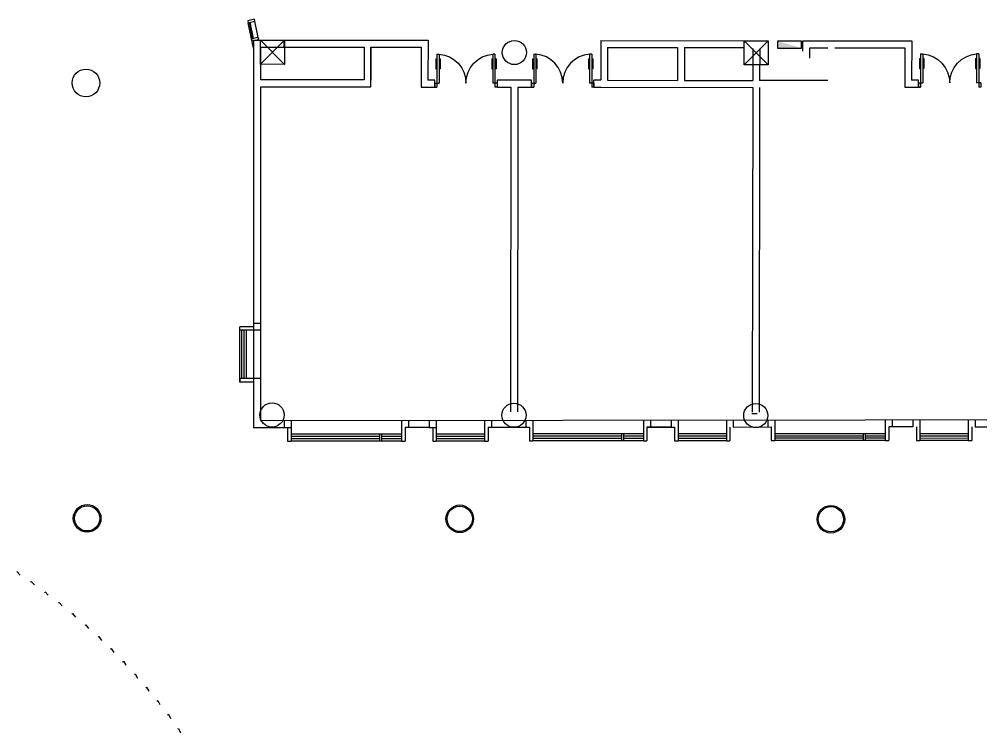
# Model space of a CAD drawing. Header units: millimetres. Extents: x -162945 to 7560, y -3558 to 130718.
# Drawn here: x -115377 to -87547, y 19684 to 40340 of the extents above; entities that cross this region are included whole.
import ezdxf

# ---------------------------------------------------------------- set-up
doc = ezdxf.new("R2010")
doc.units = ezdxf.units.MM
doc.header["$LTSCALE"] = 5
for name, color, linetype in [('A—\\M+5C3C5\\M+5B4B0', 135, 'Continuous'), ('A—\\M+5C7BD\\M+5CCE5', 7, 'Continuous'), ('E-COLS-F3$0$0S-COLS-LINE', 4, 'Continuous'), ('E1-RI-3F$0$A-GLAZ', 6, 'Continuous'), ('E1-RI-3F$0$A-WALL', 7, 'Continuous')]:
    doc.layers.add(name, color=color, linetype=linetype)

msp = doc.modelspace()

# ---------------------------------------------------------------- linework, layer by layer
for p, q in [((-103287, 39333), (-103287, 38373)), ((-103287, 39333), (-103227, 39333)), ((-103227, 39333), (-103227, 38493)), ((-101667, 39333), (-101667, 38493)), ((-101607, 39333), (-101667, 39333)), ((-101607, 39333), (-101607, 38373)), ((-100487, 39333), (-100487, 38373)), ((-100487, 39333), (-100427, 39333)), ((-100427, 39333), (-100427, 38493)), ((-98867, 39333), (-98867, 38493)), ((-98807, 39333), (-98867, 39333)), ((-98807, 39333), (-98807, 38373)), ((-89287, 39336), (-89287, 38376)), ((-89287, 39336), (-89227, 39336)), ((-89227, 39336), (-89227, 38496)), ((-87667, 39336), (-87667, 38496)), ((-87607, 39336), (-87667, 39336)), ((-87607, 39336), (-87607, 38376)), ((-103317, 39198), (-103317, 38908)), ((-103317, 39198), (-103287, 39198)), ((-103197, 39198), (-103227, 39198)), ((-103197, 39198), (-103197, 38908)), ((-101697, 39198), (-101697, 38908)), ((-101697, 39198), (-101667, 39198)), ((-101577, 39198), (-101607, 39198)), ((-101577, 39198), (-101577, 38908)), ((-100517, 39198), (-100517, 38908)), ((-100517, 39198), (-100487, 39198)), ((-100397, 39198), (-100427, 39198)), ((-100397, 39198), (-100397, 38908)), ((-98897, 39198), (-98897, 38908)), ((-98897, 39198), (-98867, 39198)), ((-98777, 39198), (-98807, 39198)), ((-98777, 39198), (-98777, 38908)), ((-89317, 39201), (-89317, 38910)), ((-89317, 39201), (-89287, 39201)), ((-89197, 39201), (-89227, 39201)), ((-89197, 39201), (-89197, 38910)), ((-87697, 39201), (-87697, 38910)), ((-87697, 39201), (-87667, 39201)), ((-87577, 39201), (-87607, 39201)), ((-87577, 39201), (-87577, 38910)), ((-103317, 38908), (-103287, 38908)), ((-103197, 38908), (-103227, 38908)), ((-101697, 38908), (-101667, 38908)), ((-101577, 38908), (-101607, 38908)), ((-100517, 38908), (-100487, 38908)), ((-100397, 38908), (-100427, 38908)), ((-98897, 38908), (-98867, 38908)), ((-98777, 38908), (-98807, 38908)), ((-89317, 38910), (-89287, 38910)), ((-89197, 38910), (-89227, 38910)), ((-87697, 38910), (-87667, 38910)), ((-87577, 38910), (-87607, 38910)), ((-103347, 38493), (-103347, 38373)), ((-103347, 38493), (-103227, 38493)), ((-101547, 38493), (-101667, 38493)), ((-101547, 38493), (-101547, 38373)), ((-100547, 38493), (-100427, 38493)), ((-100547, 38493), (-100547, 38373)), ((-98747, 38493), (-98867, 38493)), ((-98747, 38493), (-98747, 38373)), ((-89347, 38496), (-89347, 38376)), ((-89347, 38496), (-89227, 38496)), ((-87547, 38496), (-87667, 38496)), ((-87547, 38496), (-87547, 38376)), ((-103347, 38373), (-103287, 38373)), ((-101547, 38373), (-101607, 38373)), ((-100547, 38373), (-100487, 38373)), ((-98747, 38373), (-98807, 38373)), ((-89347, 38376), (-89287, 38376)), ((-87547, 38376), (-87607, 38376))]:
    msp.add_line(p, q)
at = {"extrusion": (0, 0, -1)}
msp.add_lwpolyline([(92734, 39505), (92734, 39705), (93434, 39706), (93434, 39506)], close=True, dxfattribs=at)
for centre, start, end in [((103287, 38493), 94.096, 180), ((101607, 38493), 0, 85.904), ((89287, 38496), 94.096, 180), ((87607, 38496), 0, 85.904)]:
    msp.add_arc(centre, 840, start, end, dxfattribs=at)
for centre, start, end in [((-100487, 38493), 0, 85.904), ((-98807, 38493), 94.096, 180)]:
    msp.add_arc(centre, 840, start, end)
msp.add_solid([(92734, 39505), (92734, 39505), (93434, 39506), (93434, 39706)], dxfattribs=at)
at = {"layer": 'A—\\M+5C3C5\\M+5B4B0', "extrusion": (0, 0, -1)}
for p, q in [((-108569, 40340), (-108764, 40298)), ((-108764, 40298), (-108752, 40240)), ((-108752, 40240), (-108556, 40281)), ((-108556, 40281), (-108569, 40340)), ((-108457, 39812), (-108653, 39771)), ((-108445, 39753), (-108457, 39812)), ((-108653, 39771), (-108640, 39712)), ((-108640, 39712), (-108445, 39753))]:
    msp.add_line(p, q, dxfattribs=at)
at = {"layer": 'A—\\M+5C3C5\\M+5B4B0'}
for p, q in [((-108653, 39771), (-108752, 40240)), ((-108722, 40246), (-108623, 39777)), ((-108598, 39782), (-108697, 40251)), ((-108457, 39812), (-108556, 40281)), ((-108441, 39735), (-108457, 39812)), ((-108596, 39504), (-108653, 39771)), ((-108997, 29835), (-108997, 31335)), ((-108930, 29935), (-108930, 31335)), ((-108864, 29935), (-108864, 31335)), ((-108797, 29935), (-108797, 31335)), ((-104309, 28326), (-107509, 28326)), ((-104949, 28260), (-107509, 28260)), ((-104949, 28193), (-107509, 28193)), ((-104309, 28126), (-107509, 28126)), ((-104949, 28326), (-104949, 28126)), ((-104889, 28326), (-104889, 28126)), ((-104309, 28260), (-104889, 28260)), ((-104309, 28193), (-104889, 28193)), ((-101907, 28326), (-103309, 28325)), ((-101907, 28260), (-103309, 28258)), ((-101907, 28193), (-103309, 28191)), ((-101907, 28126), (-103309, 28125)), ((-97310, 28334), (-100510, 28334)), ((-97950, 28268), (-100510, 28268)), ((-97950, 28201), (-100510, 28201)), ((-97310, 28134), (-100510, 28134)), ((-97950, 28334), (-97950, 28134)), ((-97890, 28334), (-97890, 28134)), ((-97310, 28268), (-97890, 28268)), ((-97310, 28201), (-97890, 28201)), ((-94908, 28334), (-96310, 28333)), ((-94908, 28267), (-96310, 28266)), ((-94908, 28201), (-96310, 28199)), ((-94908, 28134), (-96310, 28133)), ((-90310, 28342), (-93510, 28342)), ((-90950, 28275), (-93510, 28275)), ((-90950, 28209), (-93510, 28209)), ((-90310, 28142), (-93510, 28142)), ((-90950, 28342), (-90950, 28142)), ((-90890, 28342), (-90890, 28142)), ((-90310, 28275), (-90890, 28275)), ((-90310, 28209), (-90890, 28209)), ((-87908, 28342), (-89310, 28340)), ((-87908, 28275), (-89310, 28274)), ((-87908, 28209), (-89310, 28207)), ((-87908, 28142), (-89310, 28140))]:
    msp.add_line(p, q, dxfattribs=at)
at = {"layer": 'A—\\M+5C7BD\\M+5CCE5'}
for p, q in [((-108597, 39735), (-103546, 39729)), ((-108597, 39735), (-108597, 28519)), ((-108397, 39535), (-105396, 39531)), ((-108397, 39535), (-108397, 38585)), ((-107721, 39709), (-107721, 39509)), ((-105396, 39531), (-105397, 38581)), ((-105198, 38381), (-105196, 39531)), ((-105196, 39531), (-103747, 39529)), ((-103747, 39529), (-103748, 38373)), ((-103546, 39729), (-103548, 38573)), ((-98546, 39723), (-98547, 38573)), ((-98546, 39723), (-93696, 39717)), ((-98346, 39523), (-98347, 38573)), ((-98346, 39523), (-96321, 39520)), ((-96321, 39520), (-96322, 38570)), ((-96121, 39520), (-96122, 38570)), ((-96121, 39520), (-94396, 39518)), ((-94046, 39718), (-93696, 39717)), ((-92696, 39716), (-89546, 39712)), ((-92696, 39416), (-92696, 39716)), ((-89546, 39712), (-89547, 38576)), ((-105196, 39505), (-105197, 38580)), ((-94146, 39493), (-94147, 38568)), ((-93946, 39492), (-93947, 38567)), ((-92496, 39516), (-91971, 39515)), ((-92496, 39216), (-92496, 39516)), ((-91771, 39515), (-89746, 39512)), ((-89746, 39512), (-89748, 38376)), ((-105397, 38581), (-108397, 38585)), ((-103347, 38573), (-103548, 38573)), ((-103347, 38373), (-103347, 38573)), ((-101047, 38573), (-101547, 38573)), ((-101547, 38573), (-101547, 38373)), ((-100547, 38573), (-101047, 38573)), ((-100547, 38373), (-100547, 38573)), ((-98547, 38573), (-98747, 38573)), ((-98747, 38373), (-98747, 38573)), ((-98347, 38573), (-96322, 38570)), ((-96122, 38570), (-94147, 38568)), ((-91972, 38565), (-93947, 38567)), ((-89347, 38576), (-89547, 38576)), ((-89347, 38376), (-89347, 38576)), ((-108397, 38385), (-105198, 38381)), ((-103748, 38373), (-103347, 38373)), ((-101547, 38373), (-101148, 38373)), ((-101148, 38373), (-101159, 28976)), ((-100948, 38373), (-100959, 28976)), ((-100948, 38373), (-100547, 38373)), ((-98747, 38373), (-98548, 38373)), ((-98548, 38373), (-94148, 38368)), ((-94148, 38368), (-94159, 28968)), ((-93948, 38367), (-93959, 28967)), ((-89748, 38376), (-89347, 38376)), ((-94172, 28923), (-94020, 28923)), ((-108597, 28519), (-107509, 28520))]:
    msp.add_line(p, q, dxfattribs=at)
for points in [[(-108397, 38385), (-108397, 28719), (-73409, 28758)], [(-103509, 28525), (-103309, 28525)], [(-101809, 28526), (-100610, 28528)], [(-97210, 28532), (-96410, 28533)], [(-94710, 28534), (-93610, 28536)], [(-87710, 28542), (-86610, 28544)]]:
    msp.add_lwpolyline(points, dxfattribs=at)
at = {"layer": 'Defpoints'}
for p, q in [((-108397, 39035), (-107696, 39734)), ((-108396, 39735), (-107697, 39034)), ((-94397, 39018), (-93696, 39717)), ((-94396, 39718), (-93697, 39017))]:
    msp.add_line(p, q, dxfattribs=at)
at = {"layer": 'E-COLS-F3$0$0S-COLS-LINE', "color": 255}
for points in [[(-108396, 39735), (-107696, 39734), (-107697, 39034), (-108397, 39035)], [(-94396, 39718), (-93696, 39717), (-93697, 39017), (-94397, 39018)]]:
    msp.add_lwpolyline(points, close=True, dxfattribs=at)
for centre, radius in [((-101046, 39376), 350), ((-113447, 38495), 400), ((-108059, 28884), 350), ((-101059, 28876), 350), ((-94059, 28868), 350), ((-113412, 25890), 400), ((-113412, 25890), 365), ((-102626, 25878), 400), ((-102626, 25878), 365), ((-91884, 25865), 400), ((-91884, 25865), 365)]:
    msp.add_circle(centre, radius, dxfattribs=at)
at = {"layer": 'E1-RI-3F$0$A-GLAZ', "color": 8}
for p, q in [((-115450, 24348), (-115353, 24249)), ((-115049, 24041), (-115033, 24064)), ((-115033, 24064), (-114939, 23963)), ((-114641, 23745), (-114624, 23768)), ((-114624, 23768), (-114536, 23667)), ((-114241, 23439), (-114224, 23460)), ((-114224, 23460), (-114136, 23354)), ((-113851, 23120), (-113833, 23141)), ((-113833, 23141), (-113748, 23033)), ((-113469, 22791), (-113451, 22812)), ((-113451, 22812), (-113371, 22704)), ((-113097, 22451), (-113078, 22471)), ((-113078, 22471), (-113000, 22358)), ((-112736, 22100), (-112716, 22120)), ((-112716, 22120), (-112640, 22005)), ((-112384, 21739), (-112363, 21759)), ((-112363, 21759), (-112293, 21645)), ((-112041, 21370), (-112021, 21388)), ((-112021, 21388), (-111952, 21268)), ((-111711, 20989), (-111690, 21007)), ((-111690, 21007), (-111625, 20886)), ((-111391, 20600), (-111369, 20617)), ((-111369, 20617), (-111310, 20498)), ((-111082, 20202), (-111060, 20218)), ((-111060, 20218), (-111002, 20093)), ((-110786, 19794), (-110763, 19811)), ((-110763, 19811), (-110708, 19684))]:
    msp.add_line(p, q, dxfattribs=at)
at = {"layer": 'E1-RI-3F$0$A-WALL'}
for p, q in [((-108397, 31535), (-108597, 31535)), ((-108997, 31335), (-108997, 31435)), ((-108597, 31435), (-108997, 31435)), ((-108397, 31335), (-108997, 31335)), ((-108397, 29935), (-108997, 29935)), ((-108997, 29935), (-108997, 29835)), ((-108597, 29835), (-108997, 29835)), ((-107709, 28720), (-107709, 28520)), ((-107509, 28720), (-107509, 28126)), ((-104309, 28724), (-104309, 28126)), ((-104209, 28724), (-104209, 28724)), ((-104109, 28724), (-104109, 28524)), ((-103509, 28725), (-103509, 28525)), ((-103409, 28725), (-103409, 28725)), ((-103309, 28725), (-103309, 28126)), ((-101909, 28726), (-101908, 28126)), ((-101709, 28727), (-101709, 28527)), ((-100710, 28728), (-100710, 28528)), ((-100510, 28728), (-100510, 28134)), ((-97310, 28732), (-97310, 28134)), ((-97210, 28732), (-97210, 28732)), ((-97110, 28732), (-97110, 28532)), ((-96510, 28732), (-96510, 28532)), ((-96410, 28732), (-96410, 28732)), ((-96310, 28733), (-96310, 28134)), ((-94910, 28734), (-94909, 28134)), ((-94710, 28734), (-94710, 28534)), ((-93710, 28736), (-93710, 28536)), ((-93510, 28736), (-93510, 28142)), ((-90310, 28740), (-90310, 28142)), ((-90210, 28740), (-90210, 28740)), ((-90110, 28740), (-90110, 28540)), ((-89510, 28740), (-89510, 28540)), ((-89410, 28740), (-89410, 28740)), ((-89310, 28740), (-89310, 28142)), ((-87910, 28742), (-87909, 28142)), ((-87710, 28742), (-87710, 28542)), ((-107609, 28520), (-107609, 28126)), ((-103509, 28525), (-104209, 28524)), ((-104209, 28524), (-104209, 28126)), ((-103409, 28525), (-103409, 28126)), ((-101809, 28527), (-101809, 28126)), ((-100610, 28528), (-100610, 28134)), ((-96510, 28533), (-97210, 28532)), ((-97210, 28532), (-97210, 28134)), ((-96410, 28532), (-96410, 28134)), ((-94810, 28535), (-94810, 28134)), ((-93610, 28536), (-93610, 28142)), ((-89510, 28541), (-90210, 28540)), ((-90210, 28540), (-90210, 28142)), ((-89410, 28540), (-89410, 28142)), ((-87810, 28543), (-87810, 28142)), ((-107609, 28126), (-107509, 28126)), ((-104309, 28126), (-104209, 28126)), ((-103409, 28126), (-103309, 28126)), ((-101907, 28126), (-101809, 28126)), ((-100610, 28134), (-100510, 28134)), ((-97310, 28134), (-97210, 28134)), ((-96410, 28134), (-96310, 28134)), ((-94908, 28134), (-94810, 28134)), ((-93610, 28142), (-93510, 28142)), ((-90310, 28142), (-90210, 28142)), ((-89410, 28142), (-89310, 28142)), ((-87908, 28142), (-87810, 28142))]:
    msp.add_line(p, q, dxfattribs=at)

doc.saveas('drawing.dxf')
